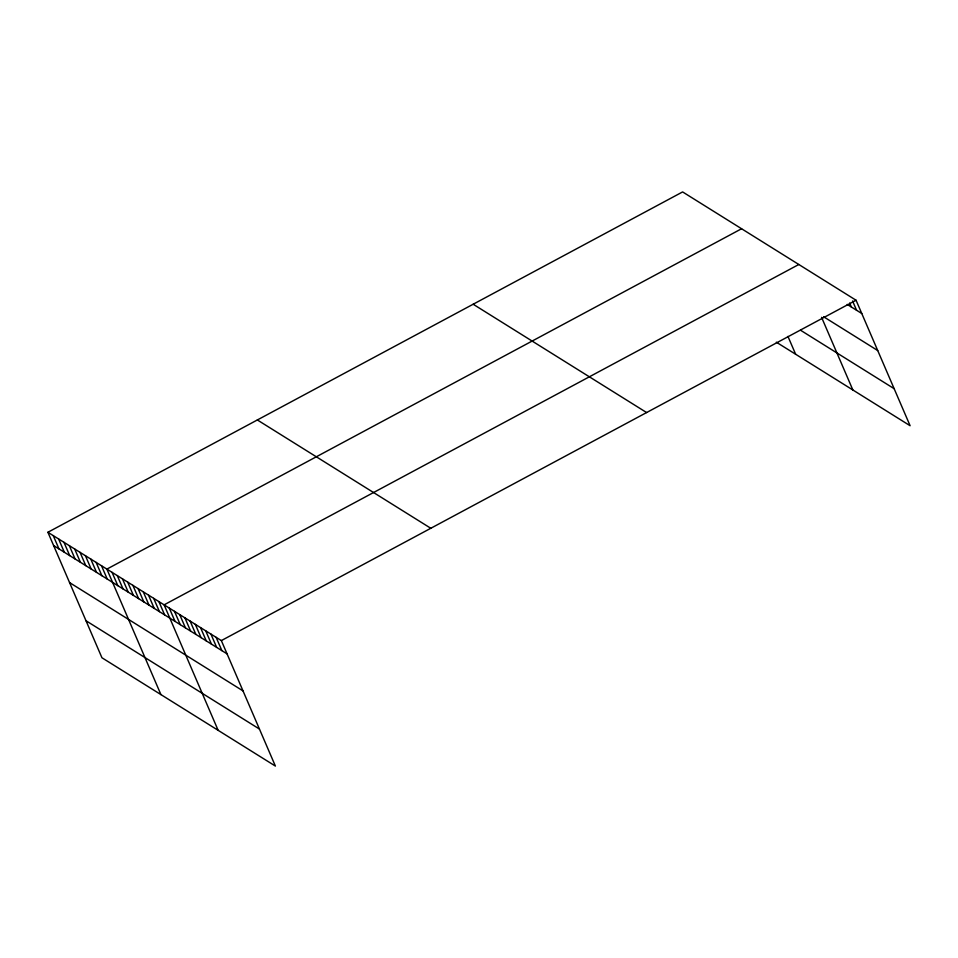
<?xml version="1.0" encoding="UTF-8"?>
<svg xmlns="http://www.w3.org/2000/svg" width="958" height="958" viewBox="0 0 958 958"><rect width="100%" height="100%" fill="white"/><g stroke="black" fill="none" stroke-linecap="round" stroke-linejoin="round"><path stroke-width="1.44" d="M47.9 532.277L221.346 640.591L275.389 766.077L101.943 657.763L47.9 532.277L682.611 191.923L856.057 300.237L910.1 425.723L776.327 342.186M741.588 228.746L106.877 569.112L160.92 694.598M798.816 264.492L164.105 604.845L218.149 730.331M221.346 640.591L856.057 300.237M847.207 304.416L861.781 313.506M823.605 316.751L877.72 350.544M800.493 330.199L894.149 388.685M473.156 304.237L646.602 412.551M257.355 419.963L430.801 528.277M53.612 545.557L227.058 653.871M69.563 582.584L243.009 690.898M85.992 620.736L259.438 729.05M852.572 300.968L856.572 310.26M849.65 303.027L851.363 307.015M821.581 317.337L852.86 389.978M787.943 336.402L795.631 354.232M216.137 637.345L221.861 650.626M210.94 634.1L216.652 647.369M205.731 630.843L211.455 644.123M200.533 627.598L206.245 640.878M195.324 624.353L201.048 637.621M190.127 621.095L195.839 634.376M184.918 617.85L190.642 631.13M179.721 614.605L185.433 627.873M174.512 611.348L180.236 624.628M169.315 608.102L175.027 621.383M158.908 601.6L164.62 614.88M153.699 598.355L159.423 611.623M148.502 595.098L154.214 608.378M143.293 591.852L149.017 605.133M138.096 588.607L143.808 601.875M132.887 585.35L138.611 598.63M127.689 582.105L133.401 595.385M122.48 578.86L128.204 592.128M117.283 575.602L122.995 588.883M112.074 572.357L117.798 585.637M101.512 565.759L107.224 579.039M96.147 562.418L101.871 575.686M90.782 559.065L96.507 572.345M85.43 555.712L91.142 568.992M80.065 552.371L85.789 565.651M74.7 549.018L80.424 562.298M69.347 545.677L75.059 558.945M63.982 542.324L69.706 555.604M58.618 538.983L64.342 552.251M53.265 535.63L58.977 548.91"/></g></svg>
